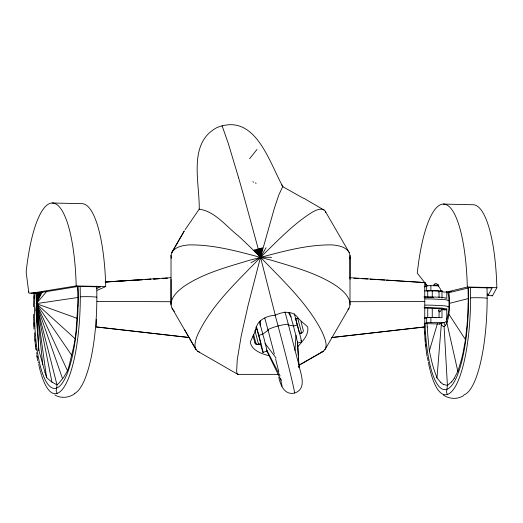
<?xml version="1.0" encoding="UTF-8"?>
<svg xmlns="http://www.w3.org/2000/svg" width="523" height="523" viewBox="0 0 523 523"><rect width="100%" height="100%" fill="white"/><g stroke="black" fill="none" stroke-linecap="round" stroke-linejoin="round"><path stroke-width="0.78" d="M173.035 309.779L171.649 307.361L171.041 304.883L171.021 255.42L171.845 252.478L184.05 231.382M348.004 309.779L349.384 307.361L349.998 304.883L350.011 255.42L349.194 252.478L324.848 210.566L303.941 198.295M350.018 279.315L350.011 255.42M349.998 304.883C350.175 296.77 343.023 291.017 337.198 286.486C317.526 273.156 294.07 267.116 271.6 260.284C244.411 253.394 216.953 244.404 188.607 244.914C182.54 245.509 175.225 246.771 171.845 252.478L184.351 230.865M468.02 288.317L468.262 298.587L467.778 314.271A117.819 37.061 -89.3 0 1 467.085 324.593L465.47 339.617L463.051 352.698A117.819 35.557 89 0 1 461.129 360.687L457.834 371.402L454.16 378.377M33.531 306.753L33.988 293.246M278.269 374.363L237.932 374.363L237.076 373.592L236.631 371.572L237.246 359.785L241.247 335.766L248.118 305.262L260.519 257.251L260.781 248.248M77.803 305.327L76.044 331.177A154.017 76.966 88.3 0 1 75.214 338.786M38.316 343.023L36.022 310.669L37.113 293.024M281.217 380.666L266.723 350.874A15.919 0.601 63.6 0 0 266.723 350.024A15.919 2.412 66.2 0 0 265.181 343.624A15.919 3.432 72.3 0 0 262.723 334.243L262.69 334.158A15.919 3.275 79.6 0 0 260.225 325.273L260.474 320.462M294.992 350.541L295.966 335.4A15.919 2.752 77.7 0 1 293.521 326.019L293.501 325.934A15.919 2.595 70.6 0 1 291.05 317.043A15.912 1.314 65.2 0 1 289.579 312.394M36.956 296.979L37.218 293.089L36.349 303.615L37.44 330.778M36.022 310.669L36.335 306.092M36.558 302.843L36.865 298.273M440.863 382.555L436.98 377.952L441.32 324.371A21.332 5.276 87.8 0 0 444.086 326.352L447.407 385.438L446.498 392.27L447.374 394.453M269.528 355.856C262.154 353.96 251.792 350.704 250.288 342.219C252.04 337.642 254.851 333.478 255.963 328.627C257.578 319.743 267.168 315.657 275.307 315.258L260.519 257.251L261.376 248.079M45.128 372.775L38.833 350.181L36.349 303.615L38.074 292.357M199.583 352.116C191.974 349.684 195.576 339.486 197.851 334.328C212.135 304.046 237.847 281.158 260.519 257.251L261.964 247.922M171.021 303.209C172.074 295.874 178.304 290.742 183.835 286.486C203.512 273.156 226.969 267.116 249.432 260.284C276.628 253.394 304.085 244.404 332.425 244.914C338.492 245.509 345.808 246.771 349.194 252.478M349.671 258.931L349.998 257.1M74.037 345.18L69.232 365.204A154.01 68.369 80.4 0 1 67.513 370.781L63.884 376.965L59.184 382.856A154.017 51.731 76 0 1 57.007 384.869L56.17 391.119L57.092 393.394M250.916 262.847L260.519 257.251L262.539 247.778M42.755 364.551L36.349 303.615L38.774 292.514M46.514 377.338L36.349 303.615L39.173 292.619M299.136 365.159L322.926 351.541C329.385 347.004 324.384 337.577 322.135 331.981C307.393 302.922 282.734 280.505 260.519 257.251L274.398 208.167L278.779 195.033L282.204 187.626L282.956 186.796L303.451 198.289M40.474 292.213L36.349 303.615L57 384.863L51.96 382.123L36.349 303.615L39.565 292.664M436.98 377.952L433.809 368.983A117.479 25.862 88.6 0 1 431.612 361.02L429.344 350.959L437.49 323.351M62.59 378.783L36.349 303.615L41.415 291.769M67.493 370.742L36.349 303.615L42.2 292.096M487.201 295.587L487.985 295.606L492.091 287.97L470.262 287.48L451.244 292.122L446.792 292.024L467.32 287.009L496.85 287.676A100.952 26.039 -88.7 0 0 472.799 204.741L443.269 204.075M491.953 295.737L492.535 295.704L496.85 287.676M445.844 298.476L445.727 297.966L440.176 297.214L424.061 296.816M324.966 349.691L349.018 308.171M185.155 229.617L199.224 209.148C215.365 211.449 226.269 226.59 238.495 235.978A53.882 3.21 45.1 0 1 248.667 245.607L260.519 257.251L266.063 247.758M433.43 285.591L433.802 285.022L438.254 285.12L437.882 285.689M71.795 355.431L36.349 303.615L46.835 291.291M451.539 381.901L447.407 385.438L443.484 384.431M297.384 347.076C302.255 341.604 309.25 334.844 307.655 326.908C304.504 323.593 300.457 321.187 297.659 317.494C292.547 310.224 282.204 311.688 275.307 315.258M253.988 250.059L260.519 257.251C277.295 241.28 293.246 223.805 313.159 211.658C316.435 210.089 320.534 207.997 324.097 209.893M295.966 335.4A15.919 1.732 83.8 0 0 297.502 341.807L297.535 343.055L301.614 341.964M262.69 334.158L268.345 330.111M448.028 300.849L448.361 300.496L447.989 300.222L444.844 299.64L432.567 298.986A29.327 2.471 0 0 0 426.663 298.901L425.036 298.894M448.028 307.053L448.361 306.7L447.989 306.432L444.844 305.85L432.567 305.19A29.327 2.471 0 0 0 426.663 305.112L425.036 305.105M274.34 353.999L267.907 329.582C274.248 326.712 281.354 324.731 288.284 324.142L298.182 362.282M74.939 393.499C69.284 397.853 61.073 398.67 54.869 395.009M299.221 365.113L323.541 351.162M463.757 395.545C457.586 399.559 449.159 399.239 443.229 394.917M322.926 351.541L321.455 352.116M96.683 288.487L100.39 286.885L78.561 286.388L36.76 293.174L33.557 293.174M97.049 290.357L105.724 286.597A100.952 26.032 -88.7 0 0 81.666 203.663L52.143 202.996M281.694 184.9L282.956 186.796C269.038 161.98 255.492 112.34 217.091 127.52C187.496 142.988 199.786 182.422 199.224 209.148M424.179 286.617L428.278 285.663L438.751 285.813M438.431 291.952L441.994 290.834L441.994 298.156M424.179 318.409L428.278 317.454L441.994 317.67L441.994 307.91M424.179 323.358L428.925 322.377L443.465 322.658A3.445 3.315 72.6 0 0 446.792 319.298L446.792 308.472M446.792 319.298L446.792 319.043A16.854 4.347 -88.7 0 0 447.74 292.233M424.526 323.58L439.189 323.999L443.465 322.658M258.467 344.193L260.8 343.918L260.729 343.408L257.113 329.863L256.917 329.346L256.218 329.32M295.528 318.821L298.038 318.402M255.806 329.647L256.917 329.346M258.826 335.282L262.723 334.243M293.521 326.019L297.41 324.979M260.8 343.918L256.963 344.546L255.309 343.716L252.942 335.831M299.391 333.615L301.614 333.02A2.301 2.295 0 0 0 303.242 330.209L301.019 321.567M263.023 352.267L266.998 351.208M444.086 326.352A21.332 5.916 87.9 0 0 446.851 322.632A21.332 6.439 89 0 0 448.878 314.205A21.332 6.707 -89.3 0 0 449.617 303.327L468.262 298.587M237.932 374.363L238.527 374.22M76.195 285.931L32.21 293.07L29.478 293.148A4.733 0.431 -3.3 0 1 28.843 292.965L26.15 272.065A100.952 26.039 -88.7 0 1 54.157 203.251A100.952 26.039 -88.7 0 1 76.195 285.931L105.724 286.597M75.175 338.76L36.349 303.615L77.986 297.489M331.674 337.505L424.761 326.967L424.761 282.512M332.223 337.512L424.761 326.921M105.195 282.002L170.877 277.7M105.234 282.034L127.22 280.681M128.848 280.576L135.365 280.178M136.993 280.073L142.694 279.727M145.95 279.524L150.84 279.223M154.095 279.021L158.985 278.72M167.125 278.223L162.241 278.524L167.125 278.19M105.234 281.969L142.694 279.681M145.139 279.53L150.84 279.184M153.285 279.034L158.985 278.687M349.606 301.719L424.761 301.425M424.061 307.602L440.176 308.008L446.034 308.923L444.576 309.766A2.301 2.21 72.6 0 0 446.145 309.132M424.506 307.975L440.601 308.518L444.452 309.237L444.217 309.76A2.301 2.21 72.6 0 1 442.151 308.269M424.676 290.906L427.736 290.906A6.799 0.569 0 0 1 436.149 290.866A6.799 0.569 0 0 1 438.568 291.546M424.676 317.742L426.206 317.742M424.088 297.188L433.665 297.299M97.088 301.425L171.426 301.719M254.57 249.896L260.519 257.251L271.6 257.323M441.994 290.834L426.67 290.788L426.67 285.839M487.305 294.632L488.868 294.671L487.429 293.959M487.985 295.606L492.535 295.704M36.76 293.174L32.21 293.07A48.149 21.986 -85.9 0 1 31.034 293.194M441.994 309.708L446.792 309.819M296.966 318.422L297.724 318.455A2.301 2.295 0 0 1 298.581 318.389M295.135 319.03L297.79 318.572L301.608 332.903L300.548 332.974M254.864 342.846L255.773 342.879A2.301 2.295 0 0 0 258.584 344.507L254.897 330.458M353.908 278.19L358.798 278.524M362.053 278.687L367.754 279.034M370.199 279.184L375.9 279.53M377.528 279.628L384.856 280.08M386.484 280.178L424.761 282.583L349.344 277.648M96.271 319.298L96.271 326.967L189.365 337.505M96.271 326.921L189.62 337.603M424.526 286.839L424.938 286.892M288.003 324.933L293.501 325.934M36.349 303.615L77.11 318.317M197.491 351.162L237.449 374.148M51.96 382.123L48.606 379.404A154.024 31.524 75.9 0 1 46.521 377.377M173.682 310.564L174.427 311.348M440.732 289.546L438.614 286.258M427.271 285.833L417.276 273.137A100.952 26.039 -88.7 0 1 445.282 204.323A100.952 26.039 -88.7 0 1 467.32 287.009M265.181 343.624L276.066 357.974M255.159 249.739L260.519 257.251L260.192 248.425M448.878 314.205L465.47 339.617M255.76 249.589L260.519 257.251L259.892 248.51M172.021 308.171L195.733 349.096M288.265 312.251L291.05 317.043M184.756 330.006L196.073 349.691M256.362 249.445L260.519 257.251L259.598 248.595M266.723 350.024L280.099 375.919M256.669 249.373L260.519 257.251L259.382 248.654M256.963 249.301L260.519 257.251L259.166 248.706M257.179 249.242L260.519 257.251L258.95 248.765M222.092 125.808L228.283 143.407L238.547 177.611M257.394 249.183L260.519 257.251L244.718 199.394A116.283 2.53 75.1 0 0 238.553 177.617M257.61 249.118L260.519 257.251M325.43 211.469L325.836 212.619M278.779 377.41C280.55 385.346 284.512 395.257 294.56 393.106C306.818 388.994 301.222 375.2 299.149 366.237M295.704 319.56L296.031 320.645M296.195 321.181L298.79 330.869M253.55 334.243L255.773 342.879M284.93 311.8L288.284 324.142M264.769 318.017L267.907 329.582M275.569 358.804L278.779 371.676M255.995 327.097L256.551 329.333M298.947 331.484L299.319 333.105M446.851 322.632L457.834 371.402M280.786 378.659L281.073 379.999M280.923 380.855L281.904 386.183L281.675 384.32M171.256 258.323L171.021 255.42M36.688 355.137L37.663 360.654M426.997 356.255L425.369 343.925L424.14 326.908M35.819 349.181L34.446 336.067M429.344 350.959L427.945 336.877A117.819 23.908 -89.9 0 1 427.258 326.986M297.502 341.807L299.11 367.571M298.267 355.588L297.502 342.657L297.548 343.049M298.358 357.202L298.79 364.479M298.888 366.093L298.986 367.715M427.245 327.006L427.03 323.227M77.639 286.107L77.803 289.886M33.975 329.026L33.511 314.29M171.021 279.315L171.041 304.883M446.792 291.749L446.792 298.711M439.045 291.331L439.045 297.646M439.045 308.701L439.045 317.383M432.253 290.762L432.253 297.469M432.253 308.655L432.253 317.598M430.893 285.63L430.893 290.585M430.893 317.422L430.893 322.371M427.736 290.906L427.736 297.613M427.736 308.799L427.736 317.742M426.67 317.624L426.67 322.58M468.386 287.572A84.556 21.803 -88.7 0 1 449.682 387.641A84.556 21.803 -88.7 0 1 425.036 324.293M425.807 286.441A84.556 21.803 -88.7 0 1 426.003 284.022M443.484 384.457A118.165 29.236 87.8 0 1 440.863 382.588M470.412 287.441A89.636 23.117 -88.7 0 1 457.109 383.15A89.636 23.117 -88.7 0 1 430.37 371.265M430.181 370.519A89.636 23.117 -88.7 0 1 428.736 364.198M428.599 363.531A89.636 23.117 -88.7 0 1 428.337 362.191M428.082 360.824A89.636 23.117 -88.7 0 1 427.474 357.314M425.938 346.056A89.636 23.117 -88.7 0 1 425.768 344.474M425.447 341.277A89.636 23.117 -88.7 0 1 425.232 338.845M424.866 333.903A89.636 23.117 -88.7 0 1 424.735 331.817M425.284 284.76A89.636 23.117 -88.7 0 1 425.461 282.623M486.959 287.134A89.636 23.11 -88.7 0 1 463.947 394.826M448.878 292.913A21.332 6.649 -87.5 0 1 449.617 303.327M445.335 325.574A21.365 5.511 -88.7 0 1 443.883 322.756M447.374 321.933A16.854 4.347 -88.7 0 1 446.577 321.9M454.167 378.41A117.995 32.727 87.9 0 1 451.539 381.927M470.569 297.849A12.258 1.033 0 0 1 487.142 298.221M441.379 308.322A7.002 1.804 -88.7 0 1 438.581 310.316M441.543 323.044A3.445 3.315 72.6 0 1 439.189 323.999M80.137 286.388A89.629 23.117 -88.7 0 1 68.722 377.711A89.629 23.117 -88.7 0 1 43.272 380.169M43.043 379.58A89.629 23.117 -88.7 0 1 41.729 375.828M41.513 375.161A89.629 23.117 -88.7 0 1 40.689 372.396M40.487 371.676A89.629 23.117 -88.7 0 1 39.153 366.368M39.009 365.734A89.629 23.117 -88.7 0 1 38.728 364.446M38.454 363.139A89.629 23.117 -88.7 0 1 38.186 361.805M37.427 357.673A89.629 23.117 -88.7 0 1 37.192 356.255M36.852 354.091A89.629 23.117 -88.7 0 1 36.63 352.62M36.316 350.384A89.629 23.117 -88.7 0 1 36.12 348.867M35.839 346.553A89.629 23.117 -88.7 0 1 35.656 344.997M35.244 341.022A89.629 23.117 -88.7 0 1 35.1 339.414M34.78 335.603A89.629 23.117 -88.7 0 1 34.583 332.844M34.23 326.535A89.629 23.117 -88.7 0 1 34.087 322.972M34.145 298.175A89.629 23.117 -88.7 0 1 34.23 295.985M78.019 286.552A84.386 21.763 -88.7 0 1 55.431 388.367A84.386 21.763 -88.7 0 1 35.015 293.024M46.469 376.985A154.017 13.082 79.6 0 1 45.089 372.415M38.852 350.573A154.024 1.484 86.1 0 1 38.329 343.389M77.849 289.86A154.03 75.214 -82.8 0 1 78.032 297.469A154.004 76.966 88.3 0 1 77.855 305.34M75.135 338.721A154.043 68.323 80.4 0 1 74.005 345.134M80.294 296.796A12.258 1.033 0 0 1 96.866 297.169M96.677 286.081A89.636 23.11 -88.7 0 1 74.809 393.303M28.758 292.056A48.293 2.295 -84.8 0 1 28.7 291.448M492.535 295.861A48.142 2.269 88.7 0 1 492.418 295.855M433.796 284.996A21.338 5.557 88.6 0 1 438.607 286.316M446.799 291.651A46.122 15.213 -85.6 0 1 440.601 290.383M451.257 291.442A46.116 15.37 -84.7 0 1 448.649 292.161M438.274 285.316A21.338 5.661 89.3 0 1 438.647 284.78M249.634 158.711A247.778 6.609 -50.4 0 1 256.983 149.467M252.825 181.782A248.569 12.905 20.5 0 1 253.655 182.154M255.322 182.9A248.569 12.905 20.5 0 1 256.152 183.279M301.706 332.621A2.301 2.295 0 0 1 300.928 332.994M297.044 318.429A2.301 2.295 0 0 1 297.901 318.363M275.105 314.996A63.858 1.392 75.1 0 1 294.351 392.825M294.253 313.695A16.226 0.353 75.1 0 1 299.954 334.694A16.226 0.353 75.1 0 1 300.928 340.159M257.904 344.48A2.301 2.295 0 0 1 255.087 342.853M256.486 326.823A16.226 0.353 75.1 0 1 262.526 349.763A16.226 0.353 75.1 0 1 260.434 343.899M259.349 321.782A15.912 1.994 85 0 1 260.225 325.273M428.729 317.683A6.799 0.575 0 0 1 436.365 317.716"/></g></svg>
